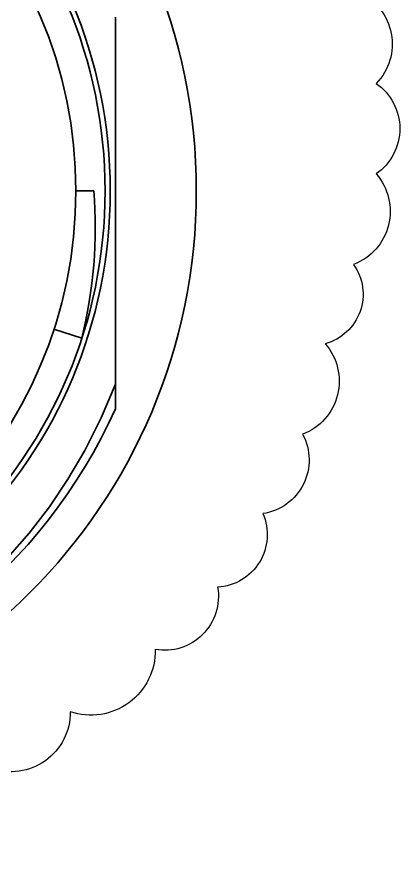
# Model space of a CAD drawing. Extents: x 260 to 819, y -886 to -454.
# Drawn here: x 398.72 to 413.4, y -679.9 to -646.96 of the extents above; entities that cross this region are included whole.
import ezdxf

# ---------------------------------------------------------------- set-up
doc = ezdxf.new("R2010")
doc.units = 0
doc.header["$LTSCALE"] = 150
doc.header["$MEASUREMENT"] = 0
doc.layers.get('0').update_dxf_attribs({"color": 6, "linetype": 'CONTINUOUS'})
doc.layers.add('현배선도', color=7, linetype='CONTINUOUS')

# ---------------------------------------------------------------- blocks, each defined once
blk = doc.blocks.new('A$C220A20F7')
at = {"color": 7, "lineweight": 35, "ltscale": 0.175918}
blk.add_line((40.483, 14.384), (40.483, 28.458), dxfattribs=at)
at = {"color": 7, "lineweight": 35, "ltscale": 0.008677}
blk.add_line((39.658, 21.793), (38.964, 21.793), dxfattribs=at)
at = {"color": 7, "lineweight": 35, "ltscale": 0.014037}
blk.add_line((38.123, 16.487), (39.191, 16.14), dxfattribs=at)
at = {"color": 7, "lineweight": 35, "ltscale": 0.011845}
blk.add_line((40.483, 13.437), (40.483, 14.384), dxfattribs=at)
at = {"color": 7, "lineweight": 35}
blk.add_lwpolyline([(40.482, 14.384), (39.935, 13.09), (39.307, 11.833), (38.662, 10.729), (37.948, 9.668), (37.176, 8.665), (36.341, 7.713), (34.512, 5.988), (32.452, 4.483), (30.204, 3.234), (29.026, 2.717), (27.818, 2.275), (25.503, 1.66)], dxfattribs=at)
for radius in [21.793, 18.491, 18.293, 18.293, 17.17]:
    blk.add_circle((21.793, 21.793), radius, dxfattribs=at)
for centre, radius, start, end in [((21.793, 21.793), 20.472, 24.0903, 280.4406), ((21.64, 20.435), 18.069, 346.25, 4.3109), ((21.793, 21.793), 20.472, 280.5146, 335.9098)]:
    blk.add_arc(centre, radius, start, end, dxfattribs=at)

msp = doc.modelspace()

# ---------------------------------------------------------------- linework, layer by layer
at = {"layer": '현배선도', "color": 3}
msp.add_lwpolyline([(411.84, -646.023, -0.520567), (412.492, -649.497, -0.520567), (412.492, -652.972, -0.520567), (411.623, -656.447, -0.520567), (410.536, -659.487, -0.520567), (409.666, -662.962, -0.520567), (408.145, -666.003, -0.520567), (406.406, -668.826, -0.520567), (404.014, -671.215, -0.520567), (400.754, -673.604, -0.520567), (397.71, -675.776, -0.520567), (394.667, -677.296, -0.520567), (389.449, -677.73, -0.520567), (386.841, -679.033, -0.520567), (383.362, -678.816, -0.520567), (378.797, -678.599, -0.520567), (374.45, -677.73, -0.520567), (370.971, -677.079, -0.520567)], format="xyb", dxfattribs=at)

# ---------------------------------------------------------------- block references
msp.add_blockref('A$C220A20F7', (362.004, -675.417), dxfattribs=at)

doc.saveas('drawing.dxf')
